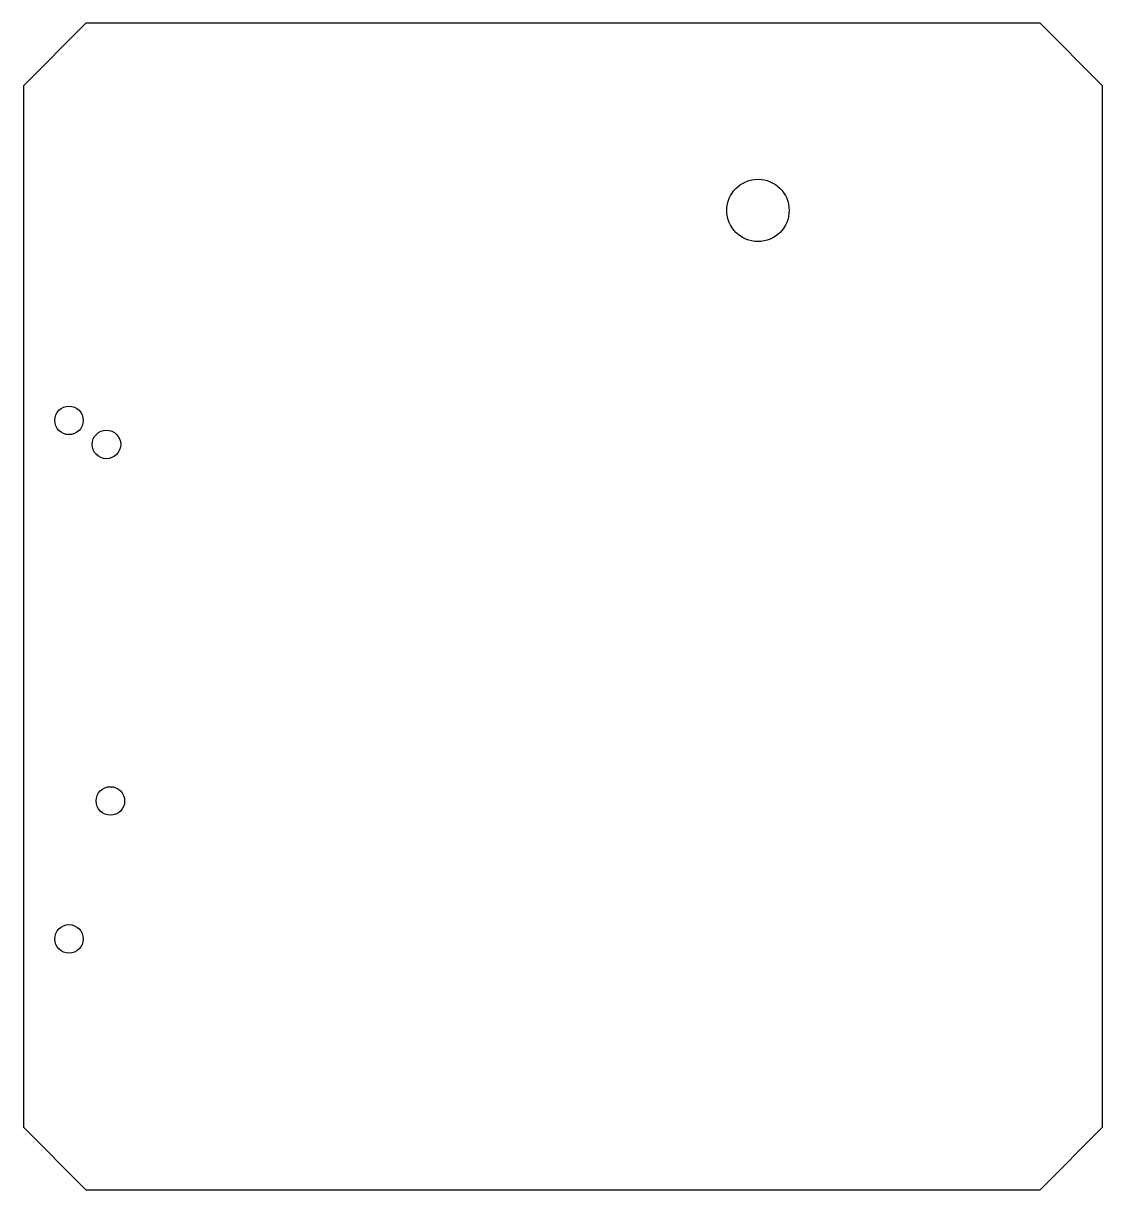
# Model space of a CAD drawing. Header units: millimetres. Extents: x -17.3 to 17.3, y -18.1 to 19.3.
import ezdxf

# ---------------------------------------------------------------- set-up
doc = ezdxf.new("R2010")
doc.units = ezdxf.units.MM

msp = doc.modelspace()

# ---------------------------------------------------------------- linework, layer by layer
msp.add_lwpolyline([(17.3, 17.3), (15.3, 19.3), (-15.3, 19.3), (-17.3, 17.3), (-17.3, -16.1), (-15.3, -18.1), (15.3, -18.1), (17.3, -16.1)], close=True)
for centre, radius in [((6.25, 13.3), 1), ((-15.837, 6.568), 0.457), ((-14.636, 5.797), 0.457), ((-14.509, -5.635), 0.457), ((-15.837, -10.059), 0.457)]:
    msp.add_circle(centre, radius)

doc.saveas('drawing.dxf')
